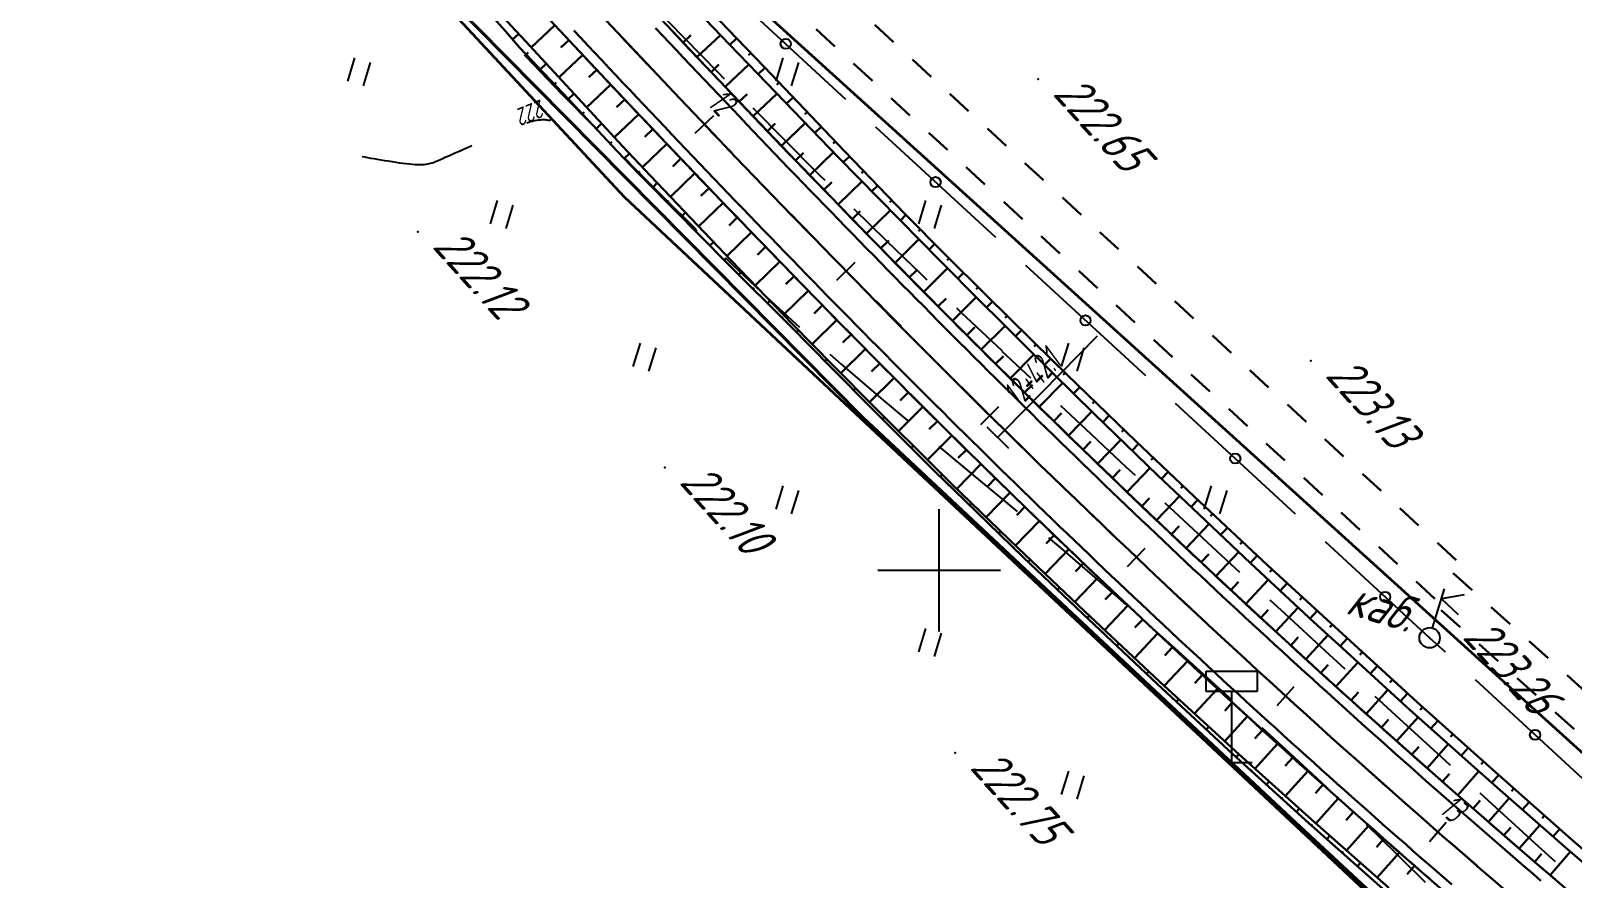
# Model space of a CAD drawing. Header units: millimetres. Extents: x -698 to 8131, y -704 to 4503.
# Drawn here: x 416.8 to 568, y 3830.6 to 3913.8 of the extents above; entities that cross this region are included whole.
import ezdxf

# ---------------------------------------------------------------- set-up
doc = ezdxf.new("R2010")
doc.units = ezdxf.units.MM
for name, pattern in [('CONTI', [0]), ('STRIHSMALL', [1, 0.5, -0.5]), ('STROT', [1.7, 0.5, -1.2])]:
    doc.linetypes.add(name, pattern=pattern)
for name, color, linetype, lineweight in [('10', 1, 'Continuous', 35), ('КОПИЯ_ОСЬ_13_ОТКОСЫ', 7, 'Continuous', 30), ('КОПИЯ_ОСЬ_ГРАНИЦЫ_ПОЛОС', 7, 'Continuous', 30), ('ОСЬ_ВЕРХ_ПОКРЫТИЯ_ГРАНИЦЫ_ПОЛОС', 7, 'Continuous', 30), ('ОСЬ_ВЕРХ_ПОКРЫТИЯ_ОСЬ', 1, 'Continuous', 30)]:
    doc.layers.add(name, color=color, linetype=linetype, lineweight=lineweight)
for name, color, linetype in [('_Ростелеком', 6, 'Continuous'), ('GOR_BDEFAULT', 212, 'CONTI'), ('NAD_MDEFAULT', 7, 'CONTI'), ('PI_OTDEFAULT', 172, 'CONTI'), ('PI_TTDEFAULT', 5, 'CONTI'), ('PLN_O', 7, 'CONTI'), ('SETKR', 2, 'CONTI'), ('SIT_LDEFAULT', 7, 'CONTI'), ('USLZNDEFAULT', 7, 'CONTI'), ('ZAPSKDEFAULT', 7, 'CONTI'), ('Изменение выноски', 3, 'Continuous'), ('ОСЬ_ВЕРХ_ПОКРЫТИЯ_ПИКЕТЫ', 1, 'Continuous'), ('ОСЬ_ВЕРХ_ПОКРЫТИЯ_РАЗБИВКА_КРИВ', 1, 'Continuous'), ('разметка', 7, 'Continuous')]:
    doc.layers.add(name, color=color, linetype=linetype)
doc.styles.add('eskd', font='isocpeui.ttf', dxfattribs={"width": 1.2})
doc.styles.add('SHRFT', font='isocpeui.ttf', dxfattribs={"width": 3.5})
doc.styles.get("Standard").update_dxf_attribs({"font": 'isocpeui.ttf'})
doc.styles.add('STYLE1', font='isocpeui.ttf', dxfattribs={"width": 0.9})
doc.linetypes.add('кабель_связи_проект.', pattern='A,10,-1,["/",STYLE1,S=3,R=0,X=0,Y=-1.5],-4.1', length=15.1)

# ---------------------------------------------------------------- blocks, each defined once
blk = doc.blocks.new('BL_333')
at = {"color": 0}
for p, q in [((0, -6), (0, 6)), ((-6, 0), (6, 0))]:
    blk.add_line(p, q, dxfattribs=at)
blk = doc.blocks.new('BL_2011')
at = {"color": 0}
for p, q in [((0, 0), (0, 2.4)), ((1.6, 0), (1.6, 2.4))]:
    blk.add_line(p, q, dxfattribs=at)
blk = doc.blocks.new('BL_4017')
at = {"color": 0}
for p, q in [((0, 1), (0, 5)), ((2, 5), (0, 4)), ((0, 4), (2, 3))]:
    blk.add_line(p, q, dxfattribs=at)
blk.add_circle((0, 0), 1, dxfattribs=at)
blk = doc.blocks.new('BL_13')
at = {"color": 0}
for p, q in [((-2.5, 7), (-2.5, 9)), ((-2.5, 9), (2.5, 9)), ((2.5, 9), (2.5, 7)), ((0, 7), (-2.5, 7)), ((0, 0), (0, 7)), ((2.5, 7), (0, 7)), ((2, 0), (0, 0))]:
    blk.add_line(p, q, dxfattribs=at)

msp = doc.modelspace()

# ---------------------------------------------------------------- linework, layer by layer
at = {"layer": '10'}
for points in [[(165.61, 4083.97), (290.41, 4077.99), (309.7, 4074.4), (309.03, 4071.85), (367.03, 4044.64), (488.23, 3916.06), (623.18, 3793.87), (694.3, 3750.11), (751.18, 3726.17), (1046.54, 3727.06), (1198.73, 3733.06)], [(1204.68, 3699.25), (843.89, 3696), (818.68, 3696.29), (766.84, 3701.94), (759.3, 3702.76), (700.41, 3725.32), (697.87, 3716.5), (691.35, 3720.61), (693.15, 3726.02), (659.73, 3743.87), (611.84, 3774.09), (572.89, 3805.78), (475.06, 3897.43), (475.06, 3897.43), (404.44, 3973.4), (367.35, 4013.49), (340.46, 4035.04), (337.92, 4029.37), (334.33, 4032.02)]]:
    msp.add_lwpolyline(points, dxfattribs=at)
at = {"layer": '_Ростелеком', "linetype": 'кабель_связи_проект.', "lineweight": 40, "ltscale": 0.25}
msp.add_lwpolyline([(163.05, 4060.66), (287.87, 4054.42), (308.73, 4049.88), (337.18, 4036.76), (340.46, 4035.04), (367.51, 4013.89), (457.66, 3917.12), (498.43, 3875.83), (540.41, 3836.5), (573.21, 3806.03), (611.82, 3774.85), (637.72, 3757.76), (659.73, 3743.87), (682.68, 3731.62), (700.41, 3725.32), (726.47, 3715.34), (759.55, 3704.13), (813.94, 3697.44), (915.73, 3700.47), (1014.1, 3704.57), (1106.89, 3707.17), (1139.32, 3707.38), (1173.44, 3705.05)], dxfattribs=at)
at = {"layer": 'GOR_BDEFAULT', "color": 212, "elevation": 222, "flags": 128}
for points in [[(465.49, 3904.74), (465.77, 3904.83), (466.03, 3904.89), (466.26, 3904.95), (466.48, 3904.99), (466.67, 3905.02), (466.85, 3905.04), (467.01, 3905.05), (467.15, 3905.05), (467.28, 3905.05), (467.39, 3905.04), (467.5, 3905.03), (467.59, 3905.01), (467.67, 3905), (467.74, 3904.98), (467.8, 3904.96)], [(449.34, 3901.43), (449.59, 3901.39), (449.87, 3901.34), (450.17, 3901.28), (450.49, 3901.22), (450.83, 3901.16), (451.18, 3901.1), (451.54, 3901.04), (451.9, 3900.99), (452.27, 3900.93), (452.63, 3900.87), (452.99, 3900.82), (453.34, 3900.78), (453.67, 3900.74), (453.99, 3900.7), (454.28, 3900.68), (454.55, 3900.66), (454.8, 3900.65), (455.03, 3900.64), (455.23, 3900.65), (455.43, 3900.66), (455.6, 3900.68), (455.77, 3900.7), (455.92, 3900.73), (456.07, 3900.77), (456.2, 3900.81), (456.34, 3900.85), (456.47, 3900.9), (456.6, 3900.96), (456.74, 3901.01), (456.87, 3901.07), (457.02, 3901.14), (457.17, 3901.2), (457.32, 3901.27), (457.49, 3901.35), (457.66, 3901.42), (457.85, 3901.51), (458.04, 3901.59), (458.25, 3901.69), (458.47, 3901.79), (458.7, 3901.89), (458.95, 3902), (459.22, 3902.12), (459.5, 3902.25), (459.79, 3902.38), (460.11, 3902.52)]]:
    msp.add_lwpolyline(points, dxfattribs=at)
at = {"layer": 'PI_TTDEFAULT', "color": 5}
for p in [(515.65, 3909.03, 222.65), (454.8, 3894.05, 222.12), (542.37, 3881.39, 223.13), (479.02, 3870.91, 222.1), (554.03, 3854.21, 223.26), (507.51, 3842.91, 222.75)]:
    msp.add_point(p, dxfattribs=at)
at = {"layer": 'PLN_O'}
for p, q in [((485, 3917.91), (496.76, 3907.06)), ((499.7, 3904.35), (511.46, 3893.5)), ((514.4, 3890.78), (526.16, 3879.93)), ((529.09, 3877.22), (540.85, 3866.37)), ((543.79, 3863.65), (554.03, 3854.21)), ((554.03, 3854.21), (555.55, 3852.81)), ((558.49, 3850.1), (570.26, 3839.26))]:
    msp.add_line(p, q, dxfattribs=at)
for centre in [(490.88, 3912.48), (505.58, 3898.92), (520.28, 3885.35), (534.97, 3871.79), (549.67, 3858.22), (564.37, 3844.68)]:
    msp.add_circle(centre, 0.5, dxfattribs=at)
at = {"layer": 'SIT_LDEFAULT', "color": 7}
for p, q in [((480.98, 3913.02), (477.89, 3916.17)), ((484.25, 3909.68), (480.98, 3913.02)), ((465.23, 3911.41), (465.42, 3911.2)), ((465.42, 3911.2), (468.87, 3907.62)), ((484.89, 3909.03), (484.25, 3909.68)), ((468.87, 3907.62), (472.19, 3904.23)), ((490.81, 3903.02), (487.69, 3906.17)), ((494.11, 3899.71), (490.81, 3903.02)), ((474.99, 3901.38), (475.52, 3900.85)), ((475.51, 3900.84), (478.85, 3897.48)), ((494.74, 3899.08), (494.11, 3899.71)), ((478.85, 3897.48), (482.06, 3894.3)), ((500.76, 3893.15), (497.58, 3896.26)), ((504.29, 3889.75), (500.76, 3893.15)), ((484.93, 3891.52), (485.63, 3890.84)), ((485.63, 3890.84), (489.07, 3887.58)), ((504.76, 3889.3), (504.29, 3889.75)), ((489.07, 3887.58), (492.23, 3884.68)), ((508.11, 3886.1), (507.65, 3886.54)), ((512.13, 3882.32), (508.11, 3886.1)), ((495.21, 3882.02), (496.31, 3881.05)), ((514.93, 3879.67), (512.12, 3882.31)), ((496.31, 3881.05), (500.43, 3877.53)), ((500.43, 3877.53), (502.82, 3875.53)), ((520.31, 3874.66), (517.85, 3876.95)), ((524.27, 3870.96), (520.31, 3874.66)), ((505.89, 3872.97), (509.24, 3870.19)), ((509.24, 3870.19), (513.59, 3866.59)), ((525.17, 3870.12), (524.27, 3870.96)), ((531.78, 3863.98), (528.09, 3867.4)), ((516.65, 3864.02), (517.82, 3863.04)), ((535.43, 3860.61), (531.78, 3863.98)), ((517.82, 3863.04), (521.65, 3859.74)), ((521.65, 3859.74), (524.22, 3857.47)), ((539.86, 3856.54), (538.38, 3857.9)), ((543.82, 3852.9), (539.86, 3856.54)), ((527.21, 3854.81), (529.33, 3852.91)), ((529.33, 3852.91), (533.28, 3849.32)), ((545.74, 3851.13), (543.81, 3852.89)), ((533.28, 3849.32), (534.62, 3848.1)), ((550.73, 3846.58), (548.7, 3848.43)), ((553.33, 3844.2), (550.73, 3846.58)), ((537.58, 3845.4), (540.71, 3842.51)), ((555.58, 3842.13), (553.33, 3844.2)), ((540.71, 3842.51), (543.89, 3839.57)), ((556.06, 3841.68), (555.58, 3842.13)), ((543.89, 3839.57), (544.91, 3838.61)), ((560.16, 3837.88), (559, 3838.96)), ((562.44, 3835.78), (560.16, 3837.88)), ((547.82, 3835.88), (548.84, 3834.9)), ((548.84, 3834.9), (551.21, 3832.58)), ((564.69, 3833.73), (562.44, 3835.78)), ((566.38, 3832.22), (564.69, 3833.73)), ((551.21, 3832.58), (553.58, 3830.22))]:
    msp.add_line(p, q, dxfattribs=at)
at = {"layer": 'Изменение выноски', "color": 6, "linetype": 'STRIHSMALL', "lineweight": 30, "ltscale": 5}
for points in [[(-80.08, 4181.78), (-68.06, 4176.08), (-11.56, 4135.08), (39.36, 4105.81), (49.47, 4102.47), (78.78, 4099.19), (118.65, 4095.63), (199.08, 4090.64), (291.92, 4082.81), (317.53, 4078.01), (338.52, 4070.51), (374.36, 4045.54), (383.17, 4035.96), (473.88, 3938.05), (557.44, 3861.09)], [(-82.15, 4177.97), (-70.13, 4172.27), (-13.63, 4131.27), (37.28, 4102), (47.4, 4098.67), (76.71, 4095.38), (116.58, 4091.83), (197, 4086.84), (289.85, 4079.01), (315.46, 4074.2), (336.45, 4066.71), (372.28, 4041.74), (381.1, 4032.15), (471.8, 3934.25), (555.37, 3857.28)], [(556.33, 3860.56), (604.92, 3817.02), (628.18, 3799.3), (686.1, 3761.1), (720.91, 3742.41), (750.29, 3732.58), (769.13, 3728.28), (789.49, 3727.11), (889.15, 3726.4), (1065.26, 3728.59), (1211.22, 3732.1), (1235.19, 3728.31), (1268.03, 3716.59), (1413.95, 3630.28), (1512.48, 3559.58), (1541.19, 3544.01), (1583.74, 3530.32), (1643.33, 3517.86), (1703.53, 3507.5), (1908.59, 3467.92), (1956.68, 3459.18)], [(555.17, 3856.91), (603.76, 3813.37), (627.02, 3795.65), (684.94, 3757.46), (719.75, 3738.77), (749.12, 3728.93), (767.97, 3724.63), (788.33, 3723.46), (887.99, 3722.75), (1064.1, 3724.94), (1210.06, 3728.46), (1234.03, 3724.67), (1266.87, 3712.94), (1412.79, 3626.64), (1511.32, 3555.93), (1540.03, 3540.36), (1582.58, 3526.67), (1642.17, 3514.21), (1702.36, 3503.85), (1907.42, 3464.27), (1955.51, 3455.53)]]:
    msp.add_lwpolyline(points, dxfattribs=at)
at = {"layer": 'КОПИЯ_ОСЬ_13_ОТКОСЫ'}
for points in [[(396.17, 3992.46), (450.63, 3933.29), (457.84, 3925.49), (463.02, 3919.9), (467.23, 3915.39), (472.24, 3910.05), (477.27, 3904.72), (485.29, 3896.31), (492.6, 3888.76), (496.61, 3884.66), (500.64, 3880.58), (504.6, 3876.62), (508.59, 3872.67), (514.47, 3866.91), (520.41, 3861.2), (526.39, 3855.55), (532.41, 3849.94), (538.48, 3844.38), (544.6, 3838.87), (550.76, 3833.41), (557.53, 3827.52)], [(410.14, 3973.51), (423.66, 3958.78), (431.82, 3949.84), (438.53, 3942.42), (450.49, 3929.09), (456.89, 3922.02), (461.39, 3917.08), (463.96, 3914.25), (465.38, 3912.7), (470.12, 3907.57), (474.88, 3902.45), (477.61, 3899.54), (485.52, 3891.22), (491.5, 3885.01), (495.53, 3880.91), (499.58, 3876.83), (505.7, 3870.74), (507.21, 3869.26), (513.69, 3862.99), (520.23, 3856.79), (527.57, 3849.89), (534.98, 3843.07), (542.47, 3836.33), (550.03, 3829.67)], [(410.14, 3973.51), (423.66, 3958.78), (431.82, 3949.84), (438.53, 3942.42), (450.49, 3929.09), (456.89, 3922.02), (461.39, 3917.08), (463.96, 3914.25), (465.38, 3912.7), (470.12, 3907.57), (474.88, 3902.45), (477.61, 3899.54), (485.52, 3891.22), (491.5, 3885.01), (495.53, 3880.91), (499.58, 3876.83), (505.7, 3870.74), (507.21, 3869.26), (513.69, 3862.99), (520.23, 3856.79), (527.57, 3849.89), (534.98, 3843.07), (542.47, 3836.33), (550.03, 3829.67)], [(481.27, 3918.06), (486.05, 3913.04), (488.79, 3910.18), (496.63, 3901.94), (502.55, 3895.81), (506.55, 3891.79), (510.57, 3887.78), (517.13, 3881.33), (519.54, 3878.99), (525.22, 3873.51), (530.94, 3868.08), (538.17, 3861.29), (545.47, 3854.58), (552.8, 3847.89), (560.19, 3841.28), (567.61, 3834.7), (575.1, 3828.19)], [(459.58, 3918), (463.39, 3913.72), (464.78, 3912.14), (469.57, 3907.04), (474.36, 3901.96), (475.04, 3901.23), (475.73, 3900.5), (476.42, 3899.78), (477.12, 3899.07), (485.2, 3890.91), (491.31, 3884.83), (495.34, 3880.72), (499.38, 3876.63), (505.49, 3870.53), (508.44, 3867.66), (514.21, 3862.09), (520.03, 3856.57), (527.34, 3849.64), (534.73, 3842.78), (542.19, 3836.02), (549.73, 3829.32)], [(480.58, 3917.41), (485.38, 3912.41), (488.13, 3909.55), (496.04, 3901.38), (502.01, 3895.29), (505.99, 3891.24), (509.99, 3887.21), (512, 3885.2), (514.01, 3883.2), (517.02, 3880.23), (521.14, 3876.18), (525.29, 3872.16), (527.42, 3870.1), (529.56, 3868.06), (536.45, 3861.52), (542.68, 3855.73), (545.47, 3853.17), (551.76, 3847.44), (558.1, 3841.76), (560.93, 3839.25), (567.33, 3833.65), (573.78, 3828.09)], [(480.58, 3917.41), (485.38, 3912.41), (488.13, 3909.55), (496.04, 3901.38), (502.01, 3895.29), (505.99, 3891.24), (509.99, 3887.21), (512, 3885.2), (514.01, 3883.2), (517.02, 3880.23), (521.14, 3876.18), (525.29, 3872.16), (527.42, 3870.1), (529.56, 3868.06), (536.45, 3861.52), (542.68, 3855.73), (545.47, 3853.17), (551.76, 3847.44), (558.1, 3841.76), (560.93, 3839.25), (567.33, 3833.65), (573.78, 3828.09)], [(468.24, 3914.31), (465.91, 3912.12)], [(464.09, 3912.92), (464.7, 3913.45)], [(469.61, 3912.85), (468.83, 3912.12)], [(480.81, 3912.62), (481.57, 3913.34)], [(482.18, 3911.17), (484.48, 3913.34)], [(486.07, 3913.02), (485.41, 3912.38)], [(465.44, 3911.44), (465.63, 3911.62)], [(466.81, 3909.98), (467.39, 3910.52)], [(470.98, 3911.39), (468.63, 3909.18)], [(484.94, 3908.27), (487.25, 3910.47)], [(487.45, 3911.57), (487.23, 3911.36)], [(472.35, 3909.93), (471.57, 3909.2)], [(483.56, 3909.72), (484.32, 3910.45)], [(488.84, 3910.13), (488.18, 3909.5)], [(468.18, 3908.52), (468.37, 3908.7)], [(469.55, 3907.06), (470.1, 3907.59)], [(473.72, 3908.48), (471.35, 3906.24)], [(486.32, 3906.82), (487.09, 3907.56)], [(487.7, 3905.38), (490.03, 3907.6)], [(490.22, 3908.68), (490, 3908.47)], [(475.09, 3907.02), (474.3, 3906.28)], [(491.6, 3907.23), (490.96, 3906.63)], [(470.92, 3905.61), (471.1, 3905.78)], [(472.29, 3904.15), (472.82, 3904.66)], [(476.47, 3905.57), (474.08, 3903.31)], [(489.08, 3903.93), (489.86, 3904.67)], [(490.46, 3902.48), (492.81, 3904.72)], [(492.97, 3905.78), (492.76, 3905.58)], [(477.84, 3904.12), (477.05, 3903.36)], [(494.35, 3904.33), (493.74, 3903.75)], [(473.67, 3902.7), (473.84, 3902.87)], [(475.03, 3901.24), (475.55, 3901.73)], [(479.22, 3902.67), (476.82, 3900.38)], [(491.85, 3901.04), (492.62, 3901.79)], [(493.24, 3899.6), (495.57, 3901.86)], [(495.73, 3902.89), (495.53, 3902.69)], [(497.12, 3901.44), (496.53, 3900.88)], [(476.41, 3899.79), (476.58, 3899.96)], [(480.6, 3901.22), (479.8, 3900.46)], [(498.5, 3900), (498.31, 3899.81)], [(477.81, 3898.37), (478.28, 3898.83)], [(481.98, 3899.78), (479.57, 3897.47)], [(494.63, 3898.17), (495.41, 3898.92)], [(496.02, 3896.73), (498.37, 3899)], [(499.89, 3898.56), (499.33, 3898.02)], [(479.22, 3896.95), (479.38, 3897.1)], [(484.75, 3896.88), (482.33, 3894.57)], [(483.37, 3898.33), (482.56, 3897.56)], [(501.28, 3897.12), (501.1, 3896.94)], [(480.63, 3895.52), (481.04, 3895.93)], [(486.13, 3895.44), (485.33, 3894.67)], [(497.41, 3895.29), (498.19, 3896.05)], [(498.8, 3893.86), (501.16, 3896.16)], [(502.67, 3895.69), (502.14, 3895.16)], [(482.04, 3894.1), (482.17, 3894.24)], [(487.52, 3894), (485.1, 3891.66)], [(504.08, 3894.27), (503.9, 3894.09)], [(483.44, 3892.68), (483.79, 3893.03)], [(488.91, 3892.57), (488.11, 3891.78)], [(500.2, 3892.43), (500.98, 3893.19)], [(501.6, 3891), (503.95, 3893.31)], [(505.49, 3892.85), (504.94, 3892.3)], [(484.85, 3891.26), (484.97, 3891.38)], [(490.3, 3891.13), (487.87, 3888.78)], [(506.91, 3891.43), (506.72, 3891.25)], [(486.27, 3889.85), (486.56, 3890.14)], [(491.7, 3889.69), (490.89, 3888.91)], [(503, 3889.57), (503.79, 3890.34)], [(504.41, 3888.15), (506.75, 3890.47)], [(508.32, 3890.02), (507.76, 3889.45)], [(487.68, 3888.44), (487.78, 3888.54)], [(493.09, 3888.26), (490.66, 3885.89)], [(509.74, 3888.61), (509.55, 3888.42)], [(489.1, 3887.03), (489.33, 3887.26)], [(494.49, 3886.83), (493.68, 3886.03)], [(505.82, 3886.73), (506.6, 3887.5)], [(507.23, 3885.31), (509.56, 3887.64)], [(511.16, 3887.2), (510.58, 3886.62)], [(490.52, 3885.62), (490.6, 3885.7)], [(495.89, 3885.4), (493.46, 3883.02)], [(510.05, 3882.48), (512.39, 3884.82)], [(512.59, 3885.8), (512.39, 3885.61)], [(491.93, 3884.2), (492.12, 3884.38)], [(497.29, 3883.97), (496.48, 3883.18)], [(508.64, 3883.89), (509.42, 3884.67)], [(514.01, 3884.4), (513.42, 3883.79)], [(493.33, 3882.77), (493.39, 3882.83)], [(498.69, 3882.55), (496.28, 3880.16)], [(511.47, 3881.07), (512.25, 3881.85)], [(512.89, 3879.66), (515.22, 3882.01)], [(515.44, 3883), (515.24, 3882.8)], [(494.73, 3881.34), (494.92, 3881.53)], [(500.1, 3881.13), (499.3, 3880.33)], [(516.87, 3881.6), (516.26, 3880.98)], [(496.13, 3879.92), (496.2, 3879.98)], [(501.51, 3879.71), (499.1, 3877.31)], [(514.31, 3878.26), (515.09, 3879.04)], [(515.74, 3876.85), (518.05, 3879.21)], [(518.3, 3880.2), (518.1, 3879.99)], [(519.73, 3878.8), (519.11, 3878.17)], [(497.54, 3878.49), (497.73, 3878.69)], [(502.92, 3878.29), (502.12, 3877.49)], [(521.17, 3877.41), (520.96, 3877.2)], [(498.94, 3877.07), (499.01, 3877.14)], [(500.36, 3875.66), (500.56, 3875.86)], [(504.34, 3876.88), (501.94, 3874.48)], [(517.17, 3875.45), (517.94, 3876.24)], [(518.6, 3874.06), (520.9, 3876.42)], [(522.61, 3876.02), (521.97, 3875.37)], [(501.77, 3874.24), (501.84, 3874.31)], [(505.76, 3875.47), (504.96, 3874.67)], [(524.05, 3874.64), (523.84, 3874.42)], [(503.19, 3872.83), (503.39, 3873.04)], [(507.18, 3874.06), (504.79, 3871.65)], [(520.03, 3872.66), (520.8, 3873.45)], [(521.47, 3871.27), (523.76, 3873.64)], [(525.49, 3873.25), (524.85, 3872.58)], [(504.61, 3871.42), (504.67, 3871.49)], [(510.03, 3871.25), (507.65, 3868.83)], [(508.6, 3872.66), (507.8, 3871.85)], [(526.94, 3871.87), (526.72, 3871.65)], [(506.03, 3870.01), (506.23, 3870.22)], [(511.45, 3869.85), (510.66, 3869.04)], [(522.91, 3869.88), (523.67, 3870.67)], [(524.35, 3868.5), (526.62, 3870.87)], [(528.39, 3870.5), (527.73, 3869.8)], [(507.46, 3868.62), (507.53, 3868.69)], [(512.88, 3868.46), (510.53, 3866.04)], [(529.84, 3869.12), (529.62, 3868.89)], [(508.89, 3867.22), (509.09, 3867.43)], [(514.32, 3867.06), (513.53, 3866.25)], [(525.8, 3867.12), (526.55, 3867.91)], [(527.25, 3865.74), (529.5, 3868.11)], [(531.3, 3867.75), (530.63, 3867.04)], [(510.33, 3865.83), (510.4, 3865.9)], [(515.76, 3865.67), (513.42, 3863.25)], [(528.7, 3864.36), (529.45, 3865.15)], [(530.15, 3862.99), (532.4, 3865.37)], [(532.75, 3866.37), (532.53, 3866.14)], [(511.77, 3864.44), (511.97, 3864.65)], [(517.2, 3864.28), (516.42, 3863.47)], [(534.21, 3865), (533.53, 3864.29)], [(535.66, 3863.63), (535.44, 3863.4)], [(513.21, 3863.05), (513.28, 3863.12)], [(518.64, 3862.9), (516.32, 3860.48)], [(531.61, 3861.62), (532.36, 3862.41)], [(533.07, 3860.25), (535.29, 3862.62)], [(537.13, 3862.27), (536.44, 3861.53)], [(514.65, 3861.67), (514.85, 3861.88)], [(520.08, 3861.51), (519.31, 3860.71)], [(538.59, 3860.91), (538.36, 3860.66)], [(516.1, 3860.29), (516.17, 3860.36)], [(517.55, 3858.91), (517.75, 3859.13)], [(521.53, 3860.13), (519.24, 3857.72)], [(534.53, 3858.88), (535.27, 3859.68)], [(535.99, 3857.52), (538.2, 3859.9)], [(540.06, 3859.55), (539.37, 3858.81)], [(519, 3857.54), (519.07, 3857.61)], [(522.98, 3858.76), (522.22, 3857.95)], [(541.53, 3858.19), (541.3, 3857.94)], [(520.45, 3856.16), (520.66, 3856.38)], [(524.43, 3857.38), (522.16, 3854.97)], [(537.46, 3856.16), (538.2, 3856.96)], [(538.93, 3854.81), (541.12, 3857.18)], [(543, 3856.84), (542.3, 3856.08)], [(521.9, 3854.78), (521.97, 3854.85)], [(527.35, 3854.64), (525.08, 3852.22)], [(525.89, 3856.01), (525.13, 3855.21)], [(544.47, 3855.49), (544.24, 3855.23)], [(523.35, 3853.4), (523.57, 3853.63)], [(528.81, 3853.28), (528.06, 3852.47)], [(540.41, 3853.45), (541.13, 3854.25)], [(541.88, 3852.1), (544.04, 3854.47)], [(545.95, 3854.14), (545.24, 3853.37)], [(524.8, 3852.03), (524.88, 3852.11)], [(530.27, 3851.92), (528.01, 3849.48)], [(543.36, 3850.76), (544.08, 3851.55)], [(544.84, 3849.41), (546.98, 3851.78)], [(547.42, 3852.78), (547.19, 3852.53)], [(526.26, 3850.66), (526.49, 3850.9)], [(531.74, 3850.56), (530.99, 3849.74)], [(548.9, 3851.43), (548.2, 3850.67)], [(550.38, 3850.09), (550.14, 3849.83)], [(527.72, 3849.29), (527.79, 3849.37)], [(533.21, 3849.2), (530.96, 3846.76)], [(546.32, 3848.07), (547.04, 3848.86)], [(547.81, 3846.73), (549.93, 3849.09)], [(551.86, 3848.74), (551.16, 3847.97)], [(529.18, 3847.92), (529.42, 3848.18)], [(534.68, 3847.85), (533.93, 3847.03)], [(553.34, 3847.4), (553.11, 3847.14)], [(530.64, 3846.56), (530.72, 3846.65)], [(532.11, 3845.2), (532.36, 3845.47)], [(536.16, 3846.5), (533.92, 3844.04)], [(549.3, 3845.4), (550, 3846.19)], [(550.79, 3844.07), (552.89, 3846.42)], [(554.83, 3846.06), (554.14, 3845.29)], [(537.64, 3845.15), (536.89, 3844.33)], [(556.32, 3844.73), (556.09, 3844.47)], [(533.58, 3843.84), (533.66, 3843.93)], [(535.05, 3842.49), (535.31, 3842.77)], [(539.12, 3843.8), (536.89, 3841.34)], [(540.6, 3842.46), (539.86, 3841.64)], [(552.29, 3842.74), (552.98, 3843.52)], [(553.78, 3841.41), (555.86, 3843.76)], [(557.81, 3843.39), (557.12, 3842.63)], [(536.53, 3841.14), (536.61, 3841.23)], [(542.09, 3841.12), (539.87, 3838.66)], [(556.78, 3838.77), (558.84, 3841.11)], [(559.3, 3842.06), (559.07, 3841.81)], [(538.01, 3839.79), (538.28, 3840.09)], [(543.57, 3839.79), (542.84, 3838.96)], [(555.28, 3840.09), (555.97, 3840.87)], [(560.79, 3840.73), (560.12, 3839.97)], [(539.49, 3838.45), (539.58, 3838.55)], [(545.06, 3838.45), (542.86, 3835.98)], [(558.29, 3837.45), (558.97, 3838.23)], [(559.8, 3836.14), (561.82, 3838.47)], [(562.29, 3839.4), (562.06, 3839.15)], [(563.78, 3838.07), (563.12, 3837.33)], [(540.97, 3837.11), (541.25, 3837.42)], [(546.56, 3837.12), (545.83, 3836.3)], [(565.28, 3836.75), (565.06, 3836.5)], [(542.46, 3835.78), (542.55, 3835.88)], [(548.06, 3835.8), (545.87, 3833.32)], [(561.31, 3834.83), (561.98, 3835.6)], [(562.82, 3833.52), (564.82, 3835.83)], [(566.78, 3835.43), (566.13, 3834.69)], [(543.95, 3834.44), (544.24, 3834.76)], [(549.55, 3834.47), (548.83, 3833.65)], [(545.44, 3833.11), (545.54, 3833.22)], [(546.94, 3831.78), (547.24, 3832.12)], [(551.06, 3833.15), (548.88, 3830.67)], [(564.34, 3832.21), (565, 3832.99)], [(565.85, 3830.91), (567.83, 3833.22)], [(552.56, 3831.83), (551.84, 3831.01)]]:
    msp.add_lwpolyline(points, dxfattribs=at)
at = {"layer": 'КОПИЯ_ОСЬ_ГРАНИЦЫ_ПОЛОС'}
for points in [[(468.68, 3913.84), (469.37, 3913.11), (470.05, 3912.38), (470.74, 3911.65), (471.42, 3910.92), (472.11, 3910.19), (472.79, 3909.46), (473.48, 3908.73), (474.17, 3908), (474.85, 3907.27), (475.54, 3906.55), (476.23, 3905.82), (476.92, 3905.09), (477.61, 3904.36), (478.3, 3903.64), (478.99, 3902.91), (479.68, 3902.19), (480.37, 3901.46), (481.06, 3900.73), (481.75, 3900.01), (482.44, 3899.29), (483.13, 3898.56), (483.82, 3897.84), (484.52, 3897.11), (485.21, 3896.39), (485.91, 3895.67), (486.6, 3894.95), (487.3, 3894.23), (487.99, 3893.51), (488.69, 3892.78), (489.39, 3892.06), (490.08, 3891.35), (490.78, 3890.63), (491.48, 3889.91), (492.18, 3889.19), (492.88, 3888.47), (493.58, 3887.75), (494.28, 3887.04), (494.98, 3886.32), (495.68, 3885.61), (496.39, 3884.89), (497.09, 3884.18), (497.79, 3883.46), (498.5, 3882.75), (499.2, 3882.04), (499.91, 3881.32), (500.61, 3880.61), (501.32, 3879.9), (502.03, 3879.19), (502.74, 3878.48), (503.45, 3877.77), (504.16, 3877.06), (504.87, 3876.35), (505.58, 3875.65), (506.29, 3874.94), (507, 3874.23), (507.71, 3873.53), (508.43, 3872.82), (509.14, 3872.12), (509.86, 3871.42), (510.57, 3870.71), (511.29, 3870.01), (512.01, 3869.31), (512.73, 3868.61), (513.45, 3867.91), (514.16, 3867.21), (514.89, 3866.51), (515.61, 3865.82), (516.33, 3865.12), (517.05, 3864.42), (517.77, 3863.73), (518.5, 3863.03), (519.22, 3862.34), (519.95, 3861.64), (520.67, 3860.95), (521.4, 3860.26), (522.13, 3859.57), (522.85, 3858.88), (523.58, 3858.19), (524.31, 3857.5), (525.04, 3856.81), (525.77, 3856.12), (526.5, 3855.44), (527.24, 3854.75), (527.97, 3854.07), (528.7, 3853.38), (529.44, 3852.7), (530.17, 3852.01), (530.91, 3851.33), (531.64, 3850.65), (532.38, 3849.97), (533.12, 3849.29), (533.85, 3848.61), (534.59, 3847.93), (535.33, 3847.25), (536.07, 3846.57), (536.81, 3845.9), (537.55, 3845.22), (538.3, 3844.55), (539.04, 3843.87), (539.78, 3843.2), (540.53, 3842.53), (541.27, 3841.85), (542.02, 3841.18), (542.76, 3840.51), (543.51, 3839.84), (544.26, 3839.17), (545.01, 3838.51), (545.76, 3837.84), (546.51, 3837.17), (547.26, 3836.51), (548.01, 3835.84), (548.76, 3835.18), (549.51, 3834.51), (550.26, 3833.85), (551.02, 3833.19), (551.77, 3832.52), (552.53, 3831.86), (553.28, 3831.2), (554.04, 3830.54)], [(479.52, 3913.98), (480.21, 3913.26), (480.89, 3912.53), (481.58, 3911.81), (482.26, 3911.08), (482.95, 3910.36), (483.63, 3909.63), (484.32, 3908.91), (485.01, 3908.19), (485.7, 3907.46), (486.38, 3906.74), (487.07, 3906.02), (487.76, 3905.3), (488.45, 3904.58), (489.14, 3903.86), (489.83, 3903.14), (490.52, 3902.42), (491.21, 3901.7), (491.9, 3900.98), (492.59, 3900.26), (493.28, 3899.54), (493.98, 3898.83), (494.67, 3898.11), (495.36, 3897.39), (496.06, 3896.68), (496.75, 3895.96), (497.45, 3895.25), (498.14, 3894.53), (498.84, 3893.82), (499.53, 3893.11), (500.23, 3892.39), (500.93, 3891.68), (501.63, 3890.97), (502.33, 3890.26), (503.02, 3889.55), (503.72, 3888.84), (504.43, 3888.13), (505.13, 3887.42), (505.83, 3886.72), (506.53, 3886.01), (507.23, 3885.3), (507.94, 3884.6), (508.64, 3883.89), (509.34, 3883.19), (510.05, 3882.48), (510.75, 3881.78), (511.46, 3881.08), (512.17, 3880.38), (512.88, 3879.68), (513.58, 3878.98), (514.29, 3878.28), (515, 3877.58), (515.71, 3876.88), (516.42, 3876.18), (517.14, 3875.49), (517.85, 3874.79), (518.56, 3874.1), (519.27, 3873.4), (519.99, 3872.71), (520.7, 3872.01), (521.42, 3871.32), (522.14, 3870.63), (522.85, 3869.94), (523.57, 3869.25), (524.29, 3868.56), (525.01, 3867.87), (525.73, 3867.18), (526.45, 3866.5), (527.17, 3865.81), (527.89, 3865.12), (528.62, 3864.44), (529.34, 3863.75), (530.06, 3863.07), (530.79, 3862.39), (531.51, 3861.71), (532.24, 3861.02), (532.97, 3860.34), (533.69, 3859.66), (534.42, 3858.98), (535.15, 3858.31), (535.88, 3857.63), (536.61, 3856.95), (537.34, 3856.27), (538.07, 3855.6), (538.81, 3854.92), (539.54, 3854.25), (540.27, 3853.58), (541.01, 3852.9), (541.74, 3852.23), (542.48, 3851.56), (543.21, 3850.89), (543.95, 3850.22), (544.69, 3849.55), (545.43, 3848.88), (546.17, 3848.21), (546.9, 3847.55), (547.65, 3846.88), (548.39, 3846.22), (549.13, 3845.55), (549.87, 3844.89), (550.61, 3844.23), (551.36, 3843.56), (552.1, 3842.9), (552.85, 3842.24), (553.59, 3841.58), (554.34, 3840.92), (555.08, 3840.26), (555.83, 3839.6), (556.58, 3838.95), (557.33, 3838.29), (558.08, 3837.64), (558.83, 3836.98), (559.58, 3836.33), (560.33, 3835.67), (561.08, 3835.02), (561.84, 3834.37), (562.59, 3833.72), (563.34, 3833.07), (564.1, 3832.42), (564.85, 3831.77), (565.61, 3831.12), (566.37, 3830.47)]]:
    msp.add_lwpolyline(points, dxfattribs=at)
at = {"layer": 'ОСЬ_ВЕРХ_ПОКРЫТИЯ_ГРАНИЦЫ_ПОЛОС', "linetype": 'Continuous'}
for points in [[(567.95, 3829.12), (561.97, 3834.25), (556.04, 3839.42), (549.93, 3844.84), (543.86, 3850.3), (537.84, 3855.82), (531.86, 3861.38), (525.93, 3866.99), (520.04, 3872.65), (514.2, 3878.36), (510.25, 3882.28), (506.32, 3886.22), (502.31, 3890.27), (498.33, 3894.34), (491.06, 3901.85), (483.08, 3910.22), (478.07, 3915.53), (473.08, 3920.85), (468.88, 3925.35), (463.7, 3930.93), (456.51, 3938.71), (400.37, 3999.72)], [(564.95, 3830.37), (564.2, 3831.02), (563.44, 3831.67), (562.68, 3832.32), (561.93, 3832.97), (561.17, 3833.62), (560.42, 3834.27), (559.67, 3834.92), (558.92, 3835.58), (558.16, 3836.23), (557.41, 3836.89), (556.66, 3837.54), (555.91, 3838.2), (555.16, 3838.86), (554.42, 3839.52), (553.67, 3840.18), (552.92, 3840.84), (552.18, 3841.5), (551.43, 3842.16), (550.68, 3842.82), (549.94, 3843.49), (549.2, 3844.15), (548.45, 3844.81), (547.71, 3845.48), (546.97, 3846.14), (546.23, 3846.81), (545.49, 3847.48), (544.75, 3848.15), (544.01, 3848.82), (543.27, 3849.49), (542.53, 3850.16), (541.8, 3850.83), (541.06, 3851.5), (540.32, 3852.17), (539.59, 3852.85), (538.86, 3853.52), (538.12, 3854.19), (537.39, 3854.87), (536.66, 3855.55), (535.92, 3856.22), (535.19, 3856.9), (534.46, 3857.58), (533.73, 3858.26), (533.01, 3858.94), (532.28, 3859.62), (531.55, 3860.3), (530.82, 3860.98), (530.1, 3861.67), (529.37, 3862.35), (528.65, 3863.03), (527.92, 3863.72), (527.2, 3864.4), (526.48, 3865.09), (525.75, 3865.78), (525.03, 3866.47), (524.31, 3867.15), (523.59, 3867.84), (522.87, 3868.53), (522.15, 3869.22), (521.44, 3869.92), (520.72, 3870.61), (520, 3871.3), (519.29, 3872), (518.57, 3872.69), (517.86, 3873.38), (517.14, 3874.08), (516.43, 3874.78), (515.72, 3875.47), (515.01, 3876.17), (514.29, 3876.87), (513.58, 3877.57), (512.88, 3878.27), (512.17, 3878.97), (511.46, 3879.67), (510.75, 3880.38), (510.04, 3881.08), (509.34, 3881.78), (508.63, 3882.49), (507.93, 3883.19), (507.22, 3883.9), (506.52, 3884.6), (505.81, 3885.31), (505.11, 3886.02), (504.41, 3886.73), (503.71, 3887.43), (503.01, 3888.14), (502.31, 3888.85), (501.61, 3889.56), (500.91, 3890.28), (500.21, 3890.99), (499.51, 3891.7), (498.81, 3892.41), (498.12, 3893.13), (497.42, 3893.84), (496.72, 3894.55), (496.03, 3895.27), (495.33, 3895.99), (494.64, 3896.7), (493.95, 3897.42), (493.25, 3898.14), (492.56, 3898.85), (491.87, 3899.57), (491.17, 3900.29), (490.48, 3901.01), (489.79, 3901.73), (489.1, 3902.45), (488.41, 3903.17), (487.72, 3903.89), (487.03, 3904.61), (486.34, 3905.34), (485.65, 3906.06), (484.97, 3906.78), (484.28, 3907.5), (483.59, 3908.23), (482.9, 3908.95), (482.22, 3909.68), (481.53, 3910.4), (480.84, 3911.13), (480.16, 3911.85), (479.47, 3912.58), (478.79, 3913.3), (478.1, 3914.03)], [(479.52, 3913.99), (480.2, 3913.26), (480.89, 3912.54), (481.57, 3911.81), (482.26, 3911.09), (482.94, 3910.36), (483.63, 3909.64), (484.32, 3908.92), (485, 3908.19), (485.69, 3907.47), (486.38, 3906.75), (487.07, 3906.03), (487.75, 3905.3), (488.44, 3904.58), (489.13, 3903.86), (489.82, 3903.14), (490.51, 3902.42), (491.2, 3901.7), (491.89, 3900.98), (492.59, 3900.27), (493.28, 3899.55), (493.97, 3898.83), (494.66, 3898.11), (495.36, 3897.4), (496.05, 3896.68), (496.75, 3895.97), (497.44, 3895.25), (498.14, 3894.54), (498.83, 3893.82), (499.53, 3893.11), (500.23, 3892.4), (500.92, 3891.69), (501.62, 3890.98), (502.32, 3890.27), (503.02, 3889.56), (503.72, 3888.85), (504.42, 3888.14), (505.12, 3887.43), (505.82, 3886.72), (506.52, 3886.01), (507.23, 3885.31), (507.93, 3884.6), (508.63, 3883.9), (509.34, 3883.19), (510.04, 3882.49), (510.75, 3881.79), (511.45, 3881.08), (512.16, 3880.38), (512.87, 3879.68), (513.58, 3878.98), (514.29, 3878.28), (515, 3877.58), (515.71, 3876.89), (516.42, 3876.19), (517.13, 3875.49), (517.84, 3874.8), (518.55, 3874.1), (519.27, 3873.41), (519.98, 3872.71), (520.7, 3872.02), (521.41, 3871.33), (522.13, 3870.64), (522.85, 3869.95), (523.57, 3869.26), (524.28, 3868.57), (525, 3867.88), (525.72, 3867.19), (526.44, 3866.5), (527.16, 3865.82), (527.89, 3865.13), (528.61, 3864.44), (529.33, 3863.76), (530.06, 3863.08), (530.78, 3862.39), (531.51, 3861.71), (532.23, 3861.03), (532.96, 3860.35), (533.69, 3859.67), (534.42, 3858.99), (535.14, 3858.31), (535.87, 3857.63), (536.6, 3856.96), (537.34, 3856.28), (538.07, 3855.6), (538.8, 3854.93), (539.53, 3854.26), (540.27, 3853.58), (541, 3852.91), (541.73, 3852.24), (542.47, 3851.57), (543.21, 3850.9), (543.94, 3850.23), (544.68, 3849.56), (545.42, 3848.89), (546.16, 3848.22), (546.9, 3847.55), (547.64, 3846.89), (548.38, 3846.22), (549.12, 3845.56), (549.86, 3844.89), (550.61, 3844.23), (551.35, 3843.57), (552.09, 3842.91), (552.84, 3842.25), (553.58, 3841.59), (554.33, 3840.93), (555.08, 3840.27), (555.82, 3839.61), (556.57, 3838.95), (557.32, 3838.3), (558.07, 3837.64), (558.82, 3836.99), (559.57, 3836.33), (560.32, 3835.68), (561.08, 3835.03), (561.83, 3834.37), (562.58, 3833.72), (563.34, 3833.07), (564.09, 3832.42), (564.85, 3831.77), (565.6, 3831.13), (566.36, 3830.48)]]:
    msp.add_lwpolyline(points, dxfattribs=at)
at = {"layer": 'ОСЬ_ВЕРХ_ПОКРЫТИЯ_ГРАНИЦЫ_ПОЛОС', "linetype": 'Continuous', "lineweight": 30}
for points in [[(554.04, 3830.54), (553.28, 3831.2), (552.53, 3831.86), (551.77, 3832.52), (551.02, 3833.19), (550.26, 3833.85), (549.51, 3834.51), (548.76, 3835.17), (548.01, 3835.84), (547.26, 3836.5), (546.51, 3837.17), (545.76, 3837.84), (545.01, 3838.5), (544.26, 3839.17), (543.51, 3839.84), (542.76, 3840.51), (542.02, 3841.18), (541.27, 3841.85), (540.53, 3842.53), (539.78, 3843.2), (539.04, 3843.87), (538.3, 3844.55), (537.56, 3845.22), (536.81, 3845.9), (536.07, 3846.57), (535.33, 3847.25), (534.59, 3847.93), (533.85, 3848.61), (533.12, 3849.29), (532.38, 3849.97), (531.64, 3850.65), (530.91, 3851.33), (530.17, 3852.01), (529.44, 3852.7), (528.7, 3853.38), (527.97, 3854.06), (527.24, 3854.75), (526.5, 3855.44), (525.77, 3856.12), (525.04, 3856.81), (524.31, 3857.5), (523.58, 3858.19), (522.85, 3858.88), (522.13, 3859.57), (521.4, 3860.26), (520.67, 3860.95), (519.95, 3861.64), (519.22, 3862.34), (518.5, 3863.03), (517.77, 3863.73), (517.05, 3864.42), (516.33, 3865.12), (515.61, 3865.81), (514.89, 3866.51), (514.17, 3867.21), (513.45, 3867.91), (512.73, 3868.61), (512.01, 3869.31), (511.29, 3870.01), (510.58, 3870.71), (509.86, 3871.42), (509.14, 3872.12), (508.43, 3872.82), (507.72, 3873.53), (507, 3874.23), (506.29, 3874.94), (505.58, 3875.65), (504.87, 3876.35), (504.16, 3877.06), (503.45, 3877.77), (502.74, 3878.48), (502.03, 3879.19), (501.32, 3879.9), (500.61, 3880.61), (499.91, 3881.32), (499.2, 3882.04), (498.5, 3882.75), (497.79, 3883.46), (497.09, 3884.18), (496.39, 3884.89), (495.68, 3885.61), (494.98, 3886.32), (494.28, 3887.04), (493.58, 3887.75), (492.88, 3888.47), (492.18, 3889.19), (491.48, 3889.91), (490.78, 3890.63), (490.08, 3891.34), (489.39, 3892.06), (488.69, 3892.78), (487.99, 3893.5), (487.3, 3894.23), (486.6, 3894.95), (485.91, 3895.67), (485.21, 3896.39), (484.52, 3897.11), (483.83, 3897.84), (483.13, 3898.56), (482.44, 3899.28), (481.75, 3900.01), (481.06, 3900.73), (480.37, 3901.46), (479.68, 3902.18), (478.99, 3902.91), (478.3, 3903.64), (477.61, 3904.36), (476.92, 3905.09), (476.23, 3905.82), (475.54, 3906.55), (474.85, 3907.27), (474.17, 3908), (473.48, 3908.73), (472.79, 3909.46), (472.11, 3910.19), (471.42, 3910.92), (470.74, 3911.65), (470.05, 3912.38), (469.37, 3913.11), (468.68, 3913.84)], [(556.21, 3829.98), (555.45, 3830.64), (554.69, 3831.3), (553.94, 3831.96), (553.18, 3832.62), (552.43, 3833.28), (551.68, 3833.94), (550.92, 3834.6), (550.17, 3835.26), (549.42, 3835.92), (548.67, 3836.59), (547.92, 3837.25), (547.17, 3837.92), (546.42, 3838.58), (545.67, 3839.25), (544.93, 3839.92), (544.18, 3840.59), (543.43, 3841.26), (542.69, 3841.93), (541.94, 3842.6), (541.2, 3843.27), (540.45, 3843.94), (539.71, 3844.61), (538.97, 3845.29), (538.23, 3845.96), (537.49, 3846.64), (536.75, 3847.31), (536.01, 3847.99), (535.27, 3848.67), (534.53, 3849.34), (533.79, 3850.02), (533.06, 3850.7), (532.32, 3851.38), (531.59, 3852.06), (530.85, 3852.75), (530.12, 3853.43), (529.38, 3854.11), (528.65, 3854.8), (527.92, 3855.48), (527.19, 3856.17), (526.46, 3856.85), (525.73, 3857.54), (525, 3858.23), (524.27, 3858.91), (523.54, 3859.6), (522.81, 3860.29), (522.09, 3860.98), (521.36, 3861.67), (520.64, 3862.37), (519.91, 3863.06), (519.19, 3863.75), (518.47, 3864.45), (517.74, 3865.14), (517.02, 3865.84), (516.3, 3866.53), (515.58, 3867.23), (514.86, 3867.93), (514.14, 3868.63), (513.42, 3869.33), (512.71, 3870.03), (511.99, 3870.73), (511.27, 3871.43), (510.56, 3872.13), (509.84, 3872.83), (509.13, 3873.54), (508.42, 3874.24), (507.71, 3874.94), (506.99, 3875.65), (506.28, 3876.36), (505.57, 3877.06), (504.86, 3877.77), (504.15, 3878.48), (503.44, 3879.19), (502.74, 3879.9), (502.03, 3880.61), (501.32, 3881.32), (500.62, 3882.03), (499.91, 3882.74), (499.21, 3883.45), (498.5, 3884.16), (497.8, 3884.88), (497.1, 3885.59), (496.4, 3886.31), (495.7, 3887.02), (494.99, 3887.74), (494.29, 3888.45), (493.59, 3889.17), (492.9, 3889.89), (492.2, 3890.6), (491.5, 3891.32), (490.8, 3892.04), (490.1, 3892.76), (489.41, 3893.48), (488.71, 3894.2), (488.02, 3894.92), (487.32, 3895.64), (486.63, 3896.36), (485.93, 3897.08), (485.24, 3897.81), (484.55, 3898.53), (483.86, 3899.25), (483.16, 3899.98), (482.47, 3900.7), (481.78, 3901.42), (481.09, 3902.15), (480.4, 3902.87), (479.71, 3903.6), (479.02, 3904.33), (478.33, 3905.05), (477.64, 3905.78), (476.96, 3906.51), (476.27, 3907.23), (475.58, 3907.96), (474.89, 3908.69), (474.21, 3909.42), (473.52, 3910.14), (472.84, 3910.87), (472.15, 3911.6), (471.47, 3912.33), (470.78, 3913.06), (470.1, 3913.79)]]:
    msp.add_lwpolyline(points, dxfattribs=at)
at = {"layer": 'ОСЬ_ВЕРХ_ПОКРЫТИЯ_ОСЬ'}
msp.add_lwpolyline([(471.01, 3917.21), (474.39, 3913.6), (477.79, 3909.99), (480.51, 3907.12), (483.24, 3904.25), (485.97, 3901.38), (488.71, 3898.52), (491.46, 3895.67), (493.53, 3893.54), (495.6, 3891.41), (497.68, 3889.29), (499.76, 3887.17), (501.84, 3885.05), (503.94, 3882.94), (506.03, 3880.84), (508.14, 3878.74), (510.24, 3876.65), (512.36, 3874.57), (512.36, 3874.57, 0.026039), (590.28, 3805.55)], format="xyb", dxfattribs=at)
at = {"layer": 'ОСЬ_ВЕРХ_ПОКРЫТИЯ_ПИКЕТЫ'}
for p, q in [((482.01, 3903.72), (483.82, 3905.45)), ((482.01, 3903.72), (483.82, 3905.45)), ((495.9, 3889.31), (497.69, 3891.06)), ((510.02, 3875.12), (511.78, 3876.9)), ((524.41, 3861.19), (526.13, 3863.01)), ((539.08, 3847.56), (540.76, 3849.41)), ((554.01, 3834.22), (555.66, 3836.1)), ((554.01, 3834.22), (555.66, 3836.1))]:
    msp.add_line(p, q, dxfattribs=at)
at = {"layer": 'ОСЬ_ВЕРХ_ПОКРЫТИЯ_РАЗБИВКА_КРИВ'}
for p, q in [((512.36, 3874.57), (521.47, 3883.84)), ((510.59, 3874.91), (512.73, 3872.8)), ((512.36, 3874.57), (511.66, 3873.85))]:
    msp.add_line(p, q, dxfattribs=at)
at = {"layer": 'разметка', "linetype": 'STROT', "lineweight": 30, "ltscale": 7}
msp.add_lwpolyline([(466.86, 3921.65), (466.86, 3921.65, 0.010848), (512.36, 3874.57, 0.026039), (590.28, 3805.55, 0.004471), (613.92, 3787.09, 0.012597), (642.43, 3765.7, 0.122053), (777.24, 3714.2, 0.036279), (867.13, 3712.22), (1097.51, 3718.68, -0.037498), (1187.39, 3716.7, -0.079736), (1278.74, 3690.32, -0.037499), (1355.84, 3644.07), (1454.92, 3577.7, 0.037498), (1532.02, 3531.45, 0.023279), (1557.8, 3520.74, 0.037464), (1644.98, 3498.75), (2134.5, 3400.96), (2134.5, 3400.96)], format="xyb", dxfattribs=at)

# ---------------------------------------------------------------- block references
at = {"layer": '_Ростелеком'}
msp.add_blockref('BL_13', (534.62, 3841.93), dxfattribs=at)
at = {"layer": 'SETKR', "color": 82}
msp.add_blockref('BL_333', (505.93, 3860.83), dxfattribs=at)
at = {"layer": 'USLZNDEFAULT', "color": 7, "rotation": 342.9999999999999}
msp.add_blockref('BL_4017', (554.03, 3854.21), dxfattribs=at)
at = {"layer": 'ZAPSKDEFAULT', "color": 7, "rotation": 342.9999999999999}
for p in [(447.93, 3908.83), (489.93, 3908.83), (461.93, 3894.83), (503.93, 3894.83), (475.93, 3880.83), (517.93, 3880.83), (489.93, 3866.83), (531.93, 3866.83), (503.93, 3852.83), (517.93, 3838.83)]:
    msp.add_blockref('BL_2011', p, dxfattribs=at)

# ---------------------------------------------------------------- texts
at = {"layer": 'GOR_BDEFAULT', "color": 212, "style": 'SHRFT', "width": 0.75}
msp.add_text('222', height=1.722, rotation=201.8874, dxfattribs=at).set_placement((466.9, 3907.07, 222))
at = {"layer": 'NAD_MDEFAULT', "color": 7, "style": 'eskd', "oblique": 10, "width": 0.8}
msp.add_text('каб.', height=3.5, rotation=343, dxfattribs=at).set_placement((545.64, 3856.63))
at = {"layer": 'PI_OTDEFAULT', "color": 172, "style": 'eskd', "oblique": 10, "width": 0.8}
for s, p in [('222.65', (516.98, 3907.54)), ('222.12', (456.13, 3892.56)), ('223.13', (543.7, 3879.9)), ('222.10', (480.35, 3869.42)), ('223.26', (557.16, 3854.22)), ('222.75', (508.84, 3841.42))]:
    msp.add_text(s, height=3.5, rotation=312, dxfattribs=at).set_placement(p)
at = {"layer": 'ОСЬ_ВЕРХ_ПОКРЫТИЯ_ПИКЕТЫ', "width": 0.6}
for s, rotation, p in [('12', 313.5819, (483.14, 3906.52)), ('13', 318.8049, (554.88, 3837.11))]:
    msp.add_text(s, height=2.5, rotation=rotation, dxfattribs=at).set_placement(p)
at = {"layer": 'ОСЬ_ВЕРХ_ПОКРЫТИЯ_РАЗБИВКА_КРИВ', "width": 0.6}
msp.add_text('12+42.1', height=2.5, rotation=45.4847, dxfattribs=at).set_placement((513.76, 3876.7))

doc.saveas('drawing.dxf')
